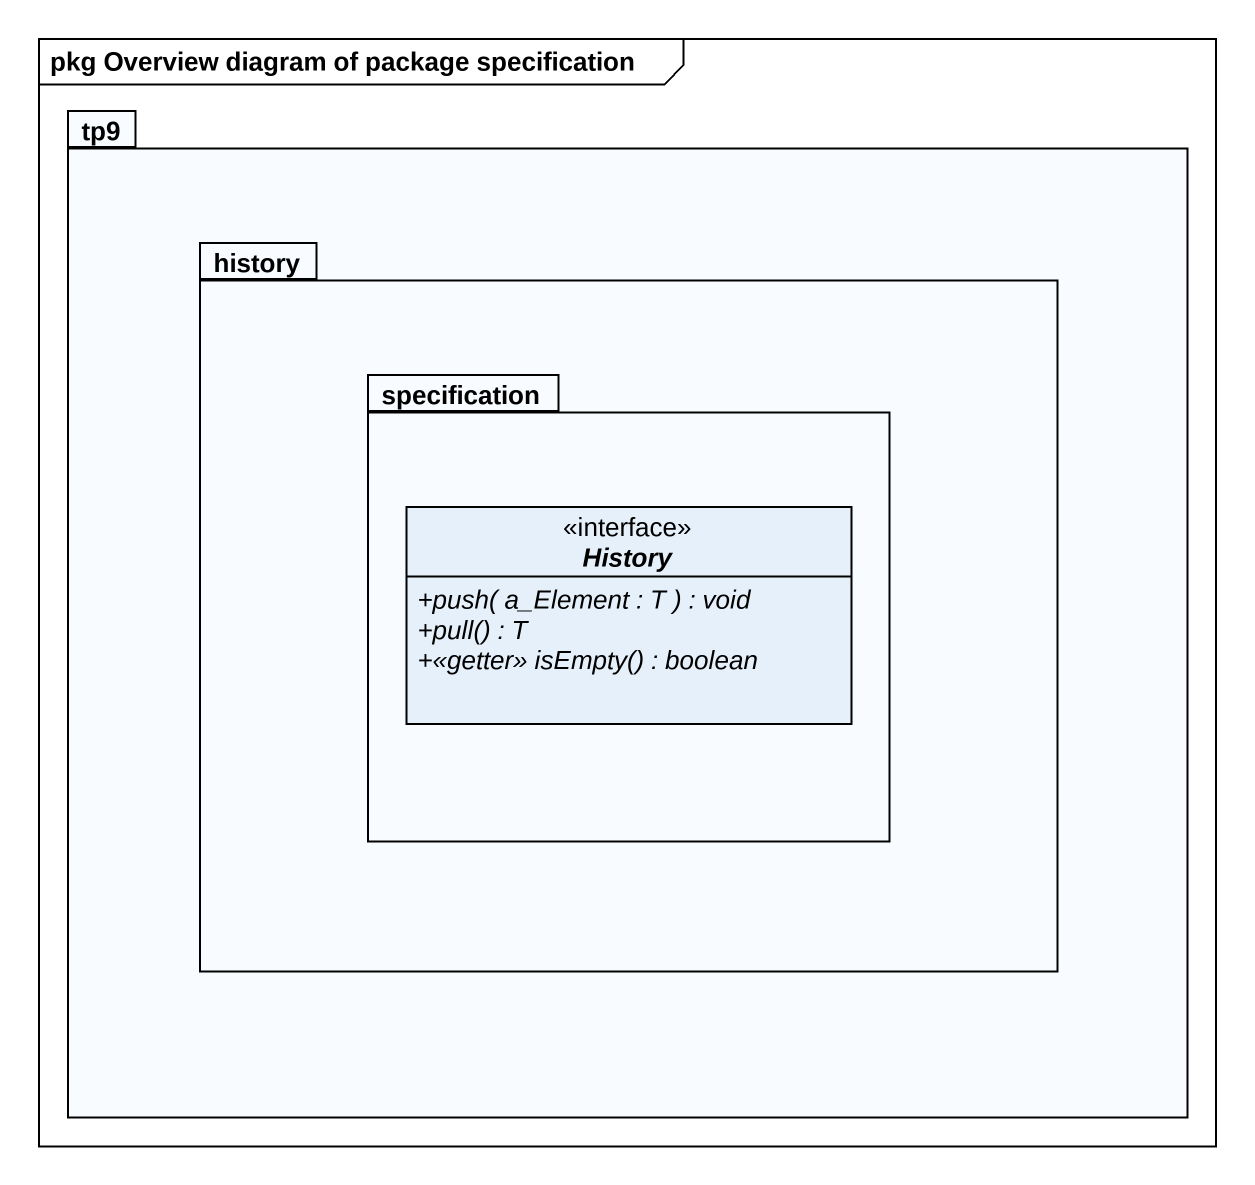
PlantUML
@startuml
mainframe pkg Overview diagram of package specification
hide circle
hide empty members
skinparam classAttributeIconSize 0
package tp9 {
  package history {
    package specification {
      interface History {
        {abstract} +push( a_Element : T ) : void
        {abstract} +pull() : T
        {abstract} +<<getter>> isEmpty() : boolean
      }
    }
  }
}
@enduml
